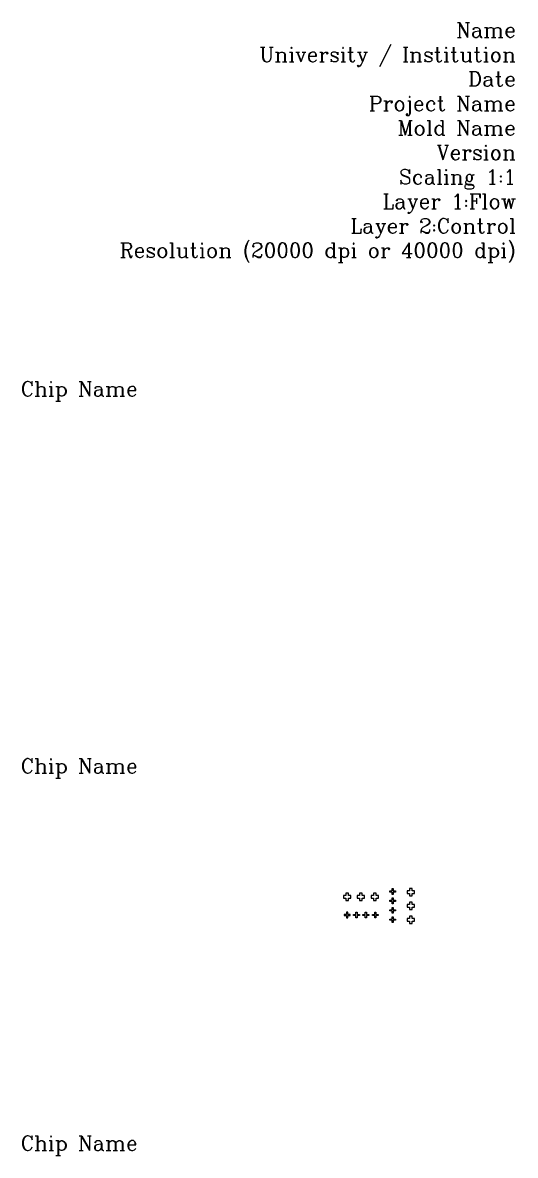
# Model space of a CAD drawing. Extents: x 6856 to 201593, y 33740 to 394177.
# Drawn here: x 64905 to 98467, y 33740 to 110881 of the extents above; entities that cross this region are included whole.
import ezdxf

# ---------------------------------------------------------------- set-up
doc = ezdxf.new("R2010")
doc.units = 13
doc.header["$MEASUREMENT"] = 0
doc.layers.add('Flow', color=7, linetype='Continuous')
doc.styles.add('Title', font='complex.shx', dxfattribs={"height": 1000})

msp = doc.modelspace()

# ---------------------------------------------------------------- linework, layer by layer
at = {"layer": 'Flow'}
for points in [[(90150, 51748), (90310, 51748), (90310, 51668), (90150, 51668), (90150, 51508), (90070, 51508), (90070, 51668), (89910, 51668), (89910, 51748), (90070, 51748), (90070, 51908), (90150, 51908)], [(91259, 51759), (91099, 51759), (91099, 51579), (91259, 51579), (91259, 51419), (91439, 51419), (91439, 51579), (91599, 51579), (91599, 51759), (91439, 51759), (91439, 51919), (91259, 51919)], [(87098, 51434), (87098, 51594), (86918, 51594), (86918, 51434), (86758, 51434), (86758, 51254), (86918, 51254), (86918, 51094), (87098, 51094), (87098, 51254), (87258, 51254), (87258, 51434)], [(88037, 51434), (88037, 51594), (87858, 51594), (87858, 51434), (87698, 51434), (87698, 51254), (87858, 51254), (87858, 51094), (88037, 51094), (88037, 51254), (88197, 51254), (88197, 51434)], [(88977, 51434), (88977, 51594), (88797, 51594), (88797, 51434), (88637, 51434), (88637, 51254), (88797, 51254), (88797, 51094), (88977, 51094), (88977, 51254), (89137, 51254), (89137, 51434)], [(90150, 51108), (90310, 51108), (90310, 51028), (90150, 51028), (90150, 50868), (90070, 50868), (90070, 51028), (89910, 51028), (89910, 51108), (90070, 51108), (90070, 51268), (90150, 51268)], [(91259, 50819), (91099, 50819), (91099, 50639), (91259, 50639), (91259, 50479), (91439, 50479), (91439, 50639), (91599, 50639), (91599, 50819), (91439, 50819), (91439, 50979), (91259, 50979)], [(87048, 50153), (87048, 50313), (86968, 50313), (86968, 50153), (86808, 50153), (86808, 50073), (86968, 50073), (86968, 49913), (87048, 49913), (87048, 50073), (87208, 50073), (87208, 50153)], [(87608, 50153), (87608, 50313), (87687, 50313), (87687, 50153), (87847, 50153), (87847, 50073), (87687, 50073), (87687, 49913), (87608, 49913), (87608, 50073), (87448, 50073), (87448, 50153)], [(88247, 50153), (88247, 50313), (88327, 50313), (88327, 50153), (88487, 50153), (88487, 50073), (88327, 50073), (88327, 49913), (88247, 49913), (88247, 50073), (88087, 50073), (88087, 50153)], [(88887, 50153), (88887, 50313), (88967, 50313), (88967, 50153), (89127, 50153), (89127, 50073), (88967, 50073), (88967, 49913), (88887, 49913), (88887, 50073), (88727, 50073), (88727, 50153)], [(90150, 50468), (90310, 50468), (90310, 50388), (90150, 50388), (90150, 50228), (90070, 50228), (90070, 50388), (89910, 50388), (89910, 50468), (90070, 50468), (90070, 50628), (90150, 50628)], [(90150, 49828), (90310, 49828), (90310, 49748), (90150, 49748), (90150, 49588), (90070, 49588), (90070, 49748), (89910, 49748), (89910, 49828), (90070, 49828), (90070, 49988), (90150, 49988)], [(91259, 49879), (91099, 49879), (91099, 49699), (91259, 49699), (91259, 49539), (91439, 49539), (91439, 49699), (91599, 49699), (91599, 49879), (91439, 49879), (91439, 50039), (91259, 50039)]]:
    msp.add_lwpolyline(points, close=True, dxfattribs=at)

# ---------------------------------------------------------------- texts
at = {"layer": 'Flow', "char_height": 1000, "style": 'Title'}
for s, insert, width, attachment_point in [('Name\\PUniversity / Institution\\PDate\\P\\pxqr;Project Name\\PMold Name\\PVersion\\PScaling 1:1\\PLayer 1:Flow\\PLayer 2:Control\\PResolution (20000 dpi or 40000 dpi)', (98510, 102713), 32300, 6), ('Chip Name', (72748, 86440), 21569.29, 3), ('Chip Name', (72748, 60757), 21569.29, 3), ('Chip Name', (72748, 35074), 21569.29, 3)]:
    msp.add_mtext(s, dxfattribs=dict(at, insert=insert, width=width, attachment_point=attachment_point))

doc.saveas('drawing.dxf')
